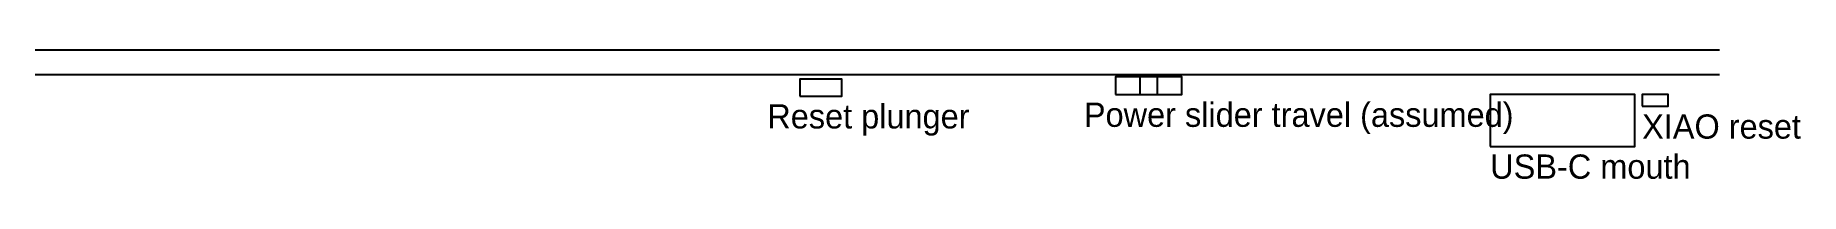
# Model space of a CAD drawing. Header units: millimetres. Extents: x -52 to 57, y -6 to 2.
import ezdxf

# ---------------------------------------------------------------- set-up
doc = ezdxf.new("R2010")
doc.units = ezdxf.units.MM
for name, color, linetype in [('BOARD_EDGE_LINE', 7, 'CONTINUOUS'), ('LABELS', 7, 'CONTINUOUS'), ('POWER_SW_SLIDER', 1, 'CONTINUOUS'), ('POWER_SW_TRAVEL', 2, 'CONTINUOUS'), ('RESET_PLUNGER', 1, 'CONTINUOUS'), ('XIAO_RESET_BTN', 6, 'CONTINUOUS'), ('XIAO_USB_C', 1, 'CONTINUOUS')]:
    doc.layers.add(name, color=color, linetype=linetype)

msp = doc.modelspace()

# ---------------------------------------------------------------- linework, layer by layer
at = {"layer": 'BOARD_EDGE_LINE'}
for p, q in [((-52, 1.51), (52, 1.51)), ((-52, 0), (52, 0))]:
    msp.add_line(p, q, dxfattribs=at)
at = {"layer": 'POWER_SW_SLIDER'}
msp.add_lwpolyline([(16.2, -1.25), (17.3, -1.25), (17.3, -0.15), (16.2, -0.15)], close=True, dxfattribs=at)
at = {"layer": 'POWER_SW_TRAVEL'}
msp.add_lwpolyline([(14.7, -1.25), (18.8, -1.25), (18.8, -0.15), (14.7, -0.15)], close=True, dxfattribs=at)
at = {"layer": 'RESET_PLUNGER'}
msp.add_lwpolyline([(-4.8, -1.35), (-2.2, -1.35), (-2.2, -0.3), (-4.8, -0.3)], close=True, dxfattribs=at)
at = {"layer": 'XIAO_RESET_BTN'}
msp.add_lwpolyline([(47.22, -1.98), (48.82, -1.98), (48.82, -1.25), (47.22, -1.25)], close=True, dxfattribs=at)
at = {"layer": 'XIAO_USB_C'}
msp.add_lwpolyline([(37.84, -4.46), (46.78, -4.46), (46.78, -1.25), (37.84, -1.25)], close=True, dxfattribs=at)

# ---------------------------------------------------------------- texts
at = {"layer": 'LABELS'}
for s, p in [('Reset plunger', (-6.8, -3.35)), ('Power slider travel (assumed)', (12.75, -3.25)), ('XIAO reset', (47.22, -3.98)), ('USB-C mouth', (37.84, -6.46))]:
    msp.add_text(s, height=1.5, dxfattribs=at).set_placement(p)

doc.saveas('drawing.dxf')
